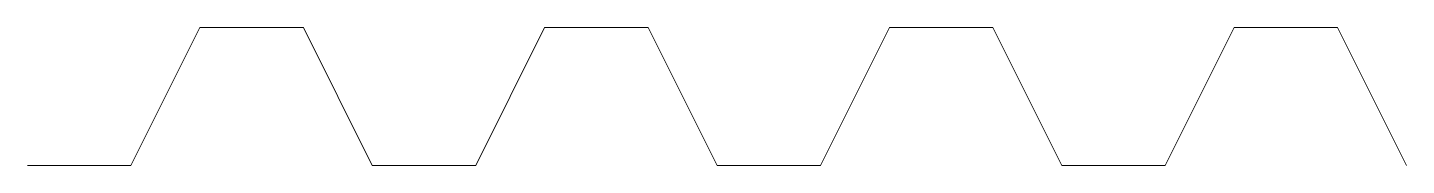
# Model space of a CAD drawing. Header units: millimetres. Extents: x 0 to 400, y 0 to 40.
import ezdxf

# ---------------------------------------------------------------- set-up
doc = ezdxf.new("R2010")
doc.units = ezdxf.units.MM
doc.layers.add('K-------ED1', color=3, linetype='Continuous', lineweight=0)

# ---------------------------------------------------------------- blocks, each defined once
blk = doc.blocks.new('*U2')
at = {"layer": 'K-------ED1'}
for points in [[(0, 0), (0, 0), (30, 0), (50, 40), (80, 40), (100, 0)], [(100, 0), (100, 0), (130, 0), (150, 40), (180, 40), (200, 0)], [(200, 0), (200, 0), (230, 0), (250, 40), (280, 40), (300, 0)], [(300, 0), (300, 0), (330, 0), (350, 40), (380, 40), (400, 0)]]:
    blk.add_lwpolyline(points, dxfattribs=at)

msp = doc.modelspace()

# ---------------------------------------------------------------- block references
msp.add_blockref('*U2', (0, 0))

doc.saveas('drawing.dxf')
